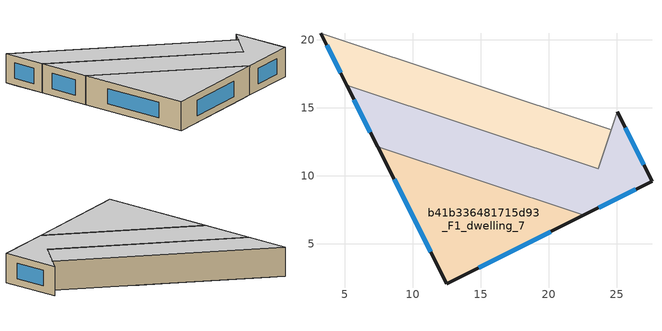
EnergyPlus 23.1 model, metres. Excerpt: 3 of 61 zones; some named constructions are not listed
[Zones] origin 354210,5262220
b41b336481715d93_F1_dwelling_7
 floor to b41b336481715d93_F0_dwelling_12 (EU_floor_Construction): 20.69,7.73 21.3,6.48 12.5,2.08 9.6,7.83 13.94,9.97 z3
 floor adiabatic (EU_floor_Construction): 22.49,7.13 22.47,7.07 21.3,6.48 20.69,7.73 z3
 floor to b41b336481715d93_F0_dwelling_13 (EU_floor_Construction): 13.94,9.97 9.6,7.83 7.43,12.13 z3
 wall outside (EU_wall_Construction): 7.43,12.13 12.5,2.08 22.47,7.07 z3:6
 wall to b41b336481715d93_F1_dwelling_8 (EU_wall_Construction): 22.47,7.07 22.49,7.13 7.43,12.13 z3:6
 window (EU_Window_Construction): 14.84,3.25 20.13,5.9 / 8.62,9.77 11.31,4.44 z3.7:5.3
 ceiling to b41b336481715d93_F2_dwelling_7 (EU_floor_Construction): 22.47,7.07 22.49,7.13 7.43,12.13 12.5,2.08 z6
b41b336481715d93_F1_dwelling_8
 floor adiabatic (EU_floor_Construction): 25.02,14.72 27.58,9.63 22.47,7.07 22.49,7.13 7.43,12.13 5.15,16.67 23.62,10.54 z3
 wall outside (EU_wall_Construction): 5.15,16.67 7.43,12.13 / 22.47,7.07 27.58,9.63 25.02,14.72 z3:6
 wall to b41b336481715d93_F1_dwelling_9 (EU_wall_Construction): 24.57,13.4 23.62,10.54 5.15,16.67 z3:6
 wall to b41b336481715d93_F1_dwelling_10 (EU_wall_Construction): 25.02,14.72 24.57,13.4 z3:6
 window (EU_Window_Construction): 5.68,15.6 6.9,13.2 / 26.98,10.82 25.62,13.53 / 23.67,7.67 26.38,9.03 z3.7:5.3
 ceiling to b41b336481715d93_F2_dwelling_8 (EU_floor_Construction): 27.58,9.63 25.02,14.72 23.62,10.54 5.15,16.67 7.43,12.13 22.49,7.13 22.47,7.07 z6
b41b336481715d93_F1_dwelling_9
 floor to b41b336481715d93_F0_dwelling_8 (EU_floor_Construction): 24.57,13.4 23.62,10.54 18.46,12.25 17.28,14.64 18.71,15.34 z3
 floor to b41b336481715d93_F0_dwelling_14 (EU_floor_Construction): 13.76,16.99 9.9,15.09 5.15,16.67 3.67,19.61 4.56,20.04 z3
 floor to b41b336481715d93_F0_dwelling_13 (EU_floor_Construction): 16.59,16.05 18.46,12.25 9.9,15.09 13.76,16.99 z3
 floor to b41b336481715d93_F0_dwelling_9 (EU_floor_Construction): 18.71,15.34 17.29,14.64 16.59,16.05 z3
 floor to b41b336481715d93_F0_dwelling_15 (EU_floor_Construction): 4.56,20.04 3.67,19.61 3.22,20.49 z3
 wall outside (EU_wall_Construction): 3.22,20.49 5.15,16.67 z3:6
 wall to b41b336481715d93_F1_dwelling_10 (EU_wall_Construction): 24.57,13.4 3.22,20.49 z3:6
 window (EU_Window_Construction): 3.67,19.59 4.69,17.57 z3.7:5.3
 ceiling to b41b336481715d93_F2_dwelling_9 (EU_floor_Construction): 23.62,10.54 24.57,13.4 3.22,20.49 5.15,16.67 z6
[SCHEDULE:FILE] Column Number=1; Rows to Skip at Top=0; Number of Hours of Data=8760; Column Separator=Comma; Interpolate to Timestep=No; Minutes per Item=60; Adjust Schedule for Daylight Savings=Yes
Name | File
EU_Step8_GainSchedule_b41b336481715d93_F0_dwelling_10_f000 | ../../schedules/b41b336481715d93/b41b336481715d93_F0_dwelling_10_f000_gain.csv
EU_Step8_GainSchedule_b41b336481715d93_F0_dwelling_11_f000 | ../../schedules/b41b336481715d93/b41b336481715d93_F0_dwelling_11_f000_gain.csv
EU_Step8_GainSchedule_b41b336481715d93_F0_dwelling_12_f000 | ../../schedules/b41b336481715d93/b41b336481715d93_F0_dwelling_12_f000_gain.csv
EU_Step8_GainSchedule_b41b336481715d93_F0_dwelling_13_f000 | ../../schedules/b41b336481715d93/b41b336481715d93_F0_dwelling_13_f000_gain.csv
EU_Step8_GainSchedule_b41b336481715d93_F0_dwelling_14_f000 | ../../schedules/b41b336481715d93/b41b336481715d93_F0_dwelling_14_f000_gain.csv
EU_Step8_GainSchedule_b41b336481715d93_F0_dwelling_15_f000 | ../../schedules/b41b336481715d93/b41b336481715d93_F0_dwelling_15_f000_gain.csv
EU_Step8_GainSchedule_b41b336481715d93_F1_dwelling_0_f000 | ../../schedules/b41b336481715d93/b41b336481715d93_F1_dwelling_0_f000_gain.csv
EU_Step8_GainSchedule_b41b336481715d93_F1_dwelling_1_f000 | ../../schedules/b41b336481715d93/b41b336481715d93_F1_dwelling_1_f000_gain.csv
EU_Step8_GainSchedule_b41b336481715d93_F1_dwelling_2_f000 | ../../schedules/b41b336481715d93/b41b336481715d93_F1_dwelling_2_f000_gain.csv
EU_Step8_GainSchedule_b41b336481715d93_F1_dwelling_3_f000 | ../../schedules/b41b336481715d93/b41b336481715d93_F1_dwelling_3_f000_gain.csv
EU_Step8_GainSchedule_b41b336481715d93_F1_dwelling_4_f000 | ../../schedules/b41b336481715d93/b41b336481715d93_F1_dwelling_4_f000_gain.csv
EU_Step8_GainSchedule_b41b336481715d93_F1_dwelling_5_f000 | ../../schedules/b41b336481715d93/b41b336481715d93_F1_dwelling_5_f000_gain.csv
EU_Step8_GainSchedule_b41b336481715d93_F1_dwelling_6_f000 | ../../schedules/b41b336481715d93/b41b336481715d93_F1_dwelling_6_f000_gain.csv
EU_Step8_GainSchedule_b41b336481715d93_F1_dwelling_7_f000 | ../../schedules/b41b336481715d93/b41b336481715d93_F1_dwelling_7_f000_gain.csv
EU_Step8_GainSchedule_b41b336481715d93_F1_dwelling_8_f000 | ../../schedules/b41b336481715d93/b41b336481715d93_F1_dwelling_8_f000_gain.csv
EU_Step8_GainSchedule_b41b336481715d93_F1_dwelling_9_f000 | ../../schedules/b41b336481715d93/b41b336481715d93_F1_dwelling_9_f000_gain.csv
EU_Step8_GainSchedule_b41b336481715d93_F1_dwelling_10_f000 | ../../schedules/b41b336481715d93/b41b336481715d93_F1_dwelling_10_f000_gain.csv
EU_Step8_GainSchedule_b41b336481715d93_F1_dwelling_11_f000 | ../../schedules/b41b336481715d93/b41b336481715d93_F1_dwelling_11_f000_gain.csv
EU_Step8_GainSchedule_b41b336481715d93_F1_dwelling_12_f000 | ../../schedules/b41b336481715d93/b41b336481715d93_F1_dwelling_12_f000_gain.csv
EU_Step8_GainSchedule_b41b336481715d93_F1_dwelling_13_f000 | ../../schedules/b41b336481715d93/b41b336481715d93_F1_dwelling_13_f000_gain.csv
EU_Step8_GainSchedule_b41b336481715d93_F1_dwelling_14_f000 | ../../schedules/b41b336481715d93/b41b336481715d93_F1_dwelling_14_f000_gain.csv
